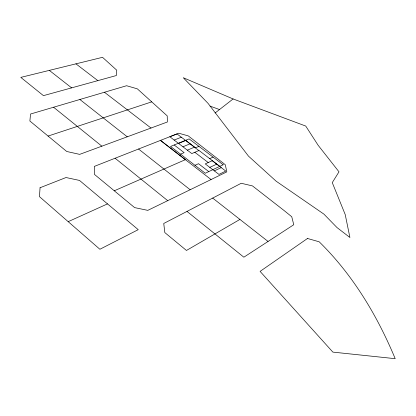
<?xml version="1.0" encoding="UTF-8"?>
<svg xmlns="http://www.w3.org/2000/svg" width="416" height="416" viewBox="0 0 416 416"><rect width="100%" height="100%" fill="white"/><g stroke="black" fill="none" stroke-linecap="round" stroke-linejoin="round"><path stroke-width="0.62" d="M215.093 112.986L233.111 98.956L305.734 126.058L318.131 145.262L338.993 171.829L332.264 182.614L345.223 214.578L349.908 237.494L337.012 227.568L323.903 214.115L276.151 181.204L248.492 156.146L208.052 103.371L183.279 77.724L233.111 98.956M239.918 219.43L186.456 250.458L164.835 232.591L163.743 223.475L241.223 183.269L252.481 185.916L284.149 210.584L291.746 216.741L293.769 224.728L243.859 257.197L186.982 211.411M190.154 189.738L226.824 171.87L225.29 164.726L188.261 135.886L178.734 133.219L94.302 166.416L94.448 174.398L134.618 207.605L147.789 210.366L190.154 189.738L138.559 149.022M214.354 170.888L221.229 167.606M209.794 167.388L216.705 164.159M212.368 160.649L205.26 163.909L218.941 174.403L225.784 171.075L212.202 160.727M68.193 221.66L107.505 203.887M194.969 165.308L198.505 163.706L208.759 171.6M209.711 158.626L213.086 157.097M114.28 190.793L185.39 159.661L160.477 140.4L211.078 179.54M180.549 154.17L184.137 152.646L174.179 144.976M198.931 146.349L195.504 147.805L185.656 140.301M187.356 150.176L194.423 147.181M182.936 146.791L190.034 143.837M178.547 143.421L185.671 140.514M174.174 140.067L181.329 137.207M48.079 136.063L151.726 101.858M53.576 107.234L30.545 114.02L29.884 121.014L66.716 151.481L79.654 154.372L167.388 121.987L167.216 115.872L137.348 88.847L126.594 85.727L53.576 107.234L101.863 146.182M71.62 87.864L43.441 95.644L20.8 77.386L102.518 57.32L116.75 70.195L116.36 75.53L71.62 87.864L49.327 70.387M210.049 106.111L219.575 109.569M219.846 166.348L198.999 150.467L191.797 153.582L169.827 136.734L177.013 133.916L198.832 150.54M194.802 152.282L208.224 162.552M75.946 63.846L97.859 80.642M104.447 92.248L150.992 128.034M212.68 198.084L268.06 241.457M79.877 99.492L127.249 136.807M115.097 158.236L167.721 200.668M40.061 187.741L39.458 196.628L99.882 249.267L138.242 229.663L79.524 180.435L66.019 177.528L40.061 187.741M307.507 238.477L260.088 271.388L332.862 352.108L395.2 358.68C377.224 315.5 352.768 274.69 319.197 241.805L307.507 238.477M223.184 164.767L205.254 173.254L170.56 146.453L189.114 138.892L223.184 164.767"/></g></svg>
